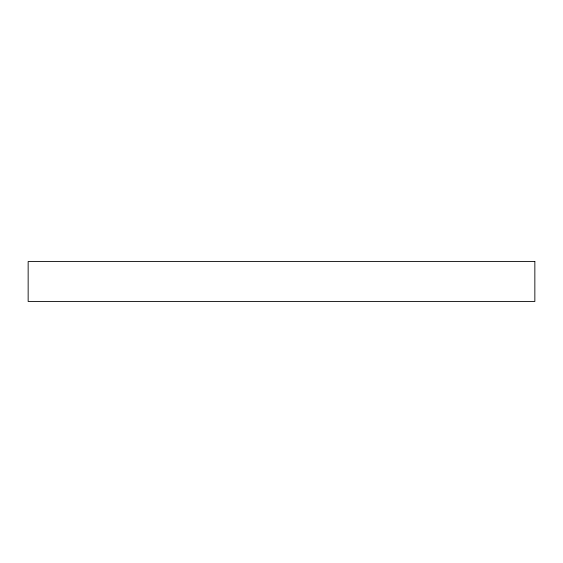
<?xml version="1.0" encoding="UTF-8"?>
<svg xmlns="http://www.w3.org/2000/svg" width="563" height="563" viewBox="0 0 563 563"><rect width="100%" height="100%" fill="white"/><g stroke="black" fill="none" stroke-linecap="round" stroke-linejoin="round"><path stroke-width="0.84" d="M534.85 261.535L28.15 261.535L28.15 301.465L534.85 301.465L534.85 261.535"/></g></svg>
